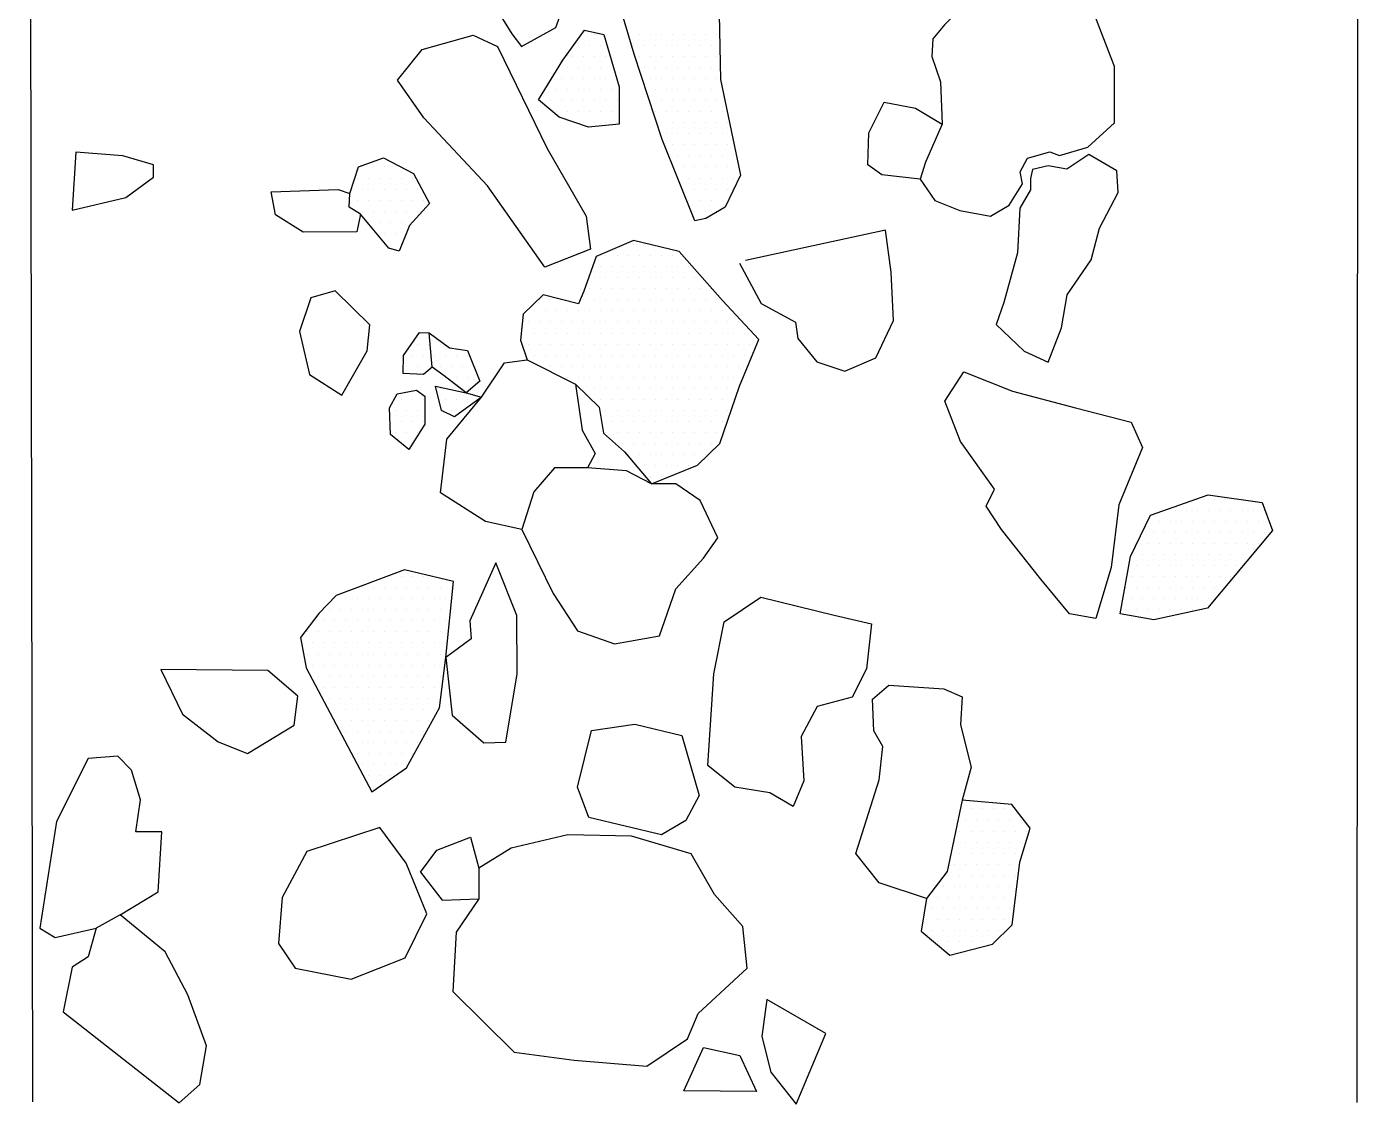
# Model space of a CAD drawing. Header units: metres. Extents: x 2 to 3.5, y -16.56 to -13.2.
# Drawn here: x 1.995 to 3.501, y -16.559 to -15.342 of the extents above; entities that cross this region are included whole.
import ezdxf

# ---------------------------------------------------------------- set-up
doc = ezdxf.new("R2010")
doc.units = ezdxf.units.M
doc.header["$LTSCALE"] = 25
doc.header["$MEASUREMENT"] = 0
doc.linetypes.add('STRICHPUNKTX2', pattern=[2, 1, -0.5, 0, -0.5])
doc.layers.get('0').update_dxf_attribs({"linetype": 'CONTINUOUS'})
for name, color, linetype in [('GRABUNGSGRENZE', 3, 'STRICHPUNKTX2'), ('STEINE', 4, 'CONTINUOUS'), ('STEINESCHRAFF', 4, 'CONTINUOUS')]:
    doc.layers.add(name, color=color, linetype=linetype)

# ---------------------------------------------------------------- blocks, each defined once
blk = doc.blocks.new('*X1')
at = {"color": 0}
for p, q in [((255, -1535), (255, -1535)), ((256.25, -1535), (256.25, -1535)), ((257.5, -1535), (257.5, -1535)), ((262.5, -1535), (262.5, -1535)), ((263.75, -1535), (263.75, -1535)), ((268.75, -1535), (268.75, -1535)), ((270, -1535), (270, -1535)), ((271.25, -1535), (271.25, -1535)), ((272.5, -1535), (272.5, -1535)), ((273.75, -1535), (273.75, -1535)), ((275, -1535), (275, -1535)), ((276.25, -1535), (276.25, -1535)), ((277.5, -1535), (277.5, -1535)), ((255.625, -1536.25), (255.625, -1536.25)), ((261.875, -1536.25), (261.875, -1536.25)), ((263.125, -1536.25), (263.125, -1536.25)), ((264.375, -1536.25), (264.375, -1536.25)), ((268.125, -1536.25), (268.125, -1536.25)), ((269.375, -1536.25), (269.375, -1536.25)), ((270.625, -1536.25), (270.625, -1536.25)), ((271.875, -1536.25), (271.875, -1536.25)), ((273.125, -1536.25), (273.125, -1536.25)), ((274.375, -1536.25), (274.375, -1536.25)), ((275.625, -1536.25), (275.625, -1536.25)), ((276.875, -1536.25), (276.875, -1536.25)), ((260.625, -1538.75), (260.625, -1538.75)), ((261.25, -1537.5), (261.25, -1537.5)), ((261.875, -1538.75), (261.875, -1538.75)), ((262.5, -1537.5), (262.5, -1537.5)), ((263.125, -1538.75), (263.125, -1538.75)), ((263.75, -1537.5), (263.75, -1537.5)), ((264.375, -1538.75), (264.375, -1538.75)), ((265, -1537.5), (265, -1537.5)), ((265.625, -1538.75), (265.625, -1538.75)), ((268.75, -1537.5), (268.75, -1537.5)), ((269.375, -1538.75), (269.375, -1538.75)), ((270, -1537.5), (270, -1537.5)), ((270.625, -1538.75), (270.625, -1538.75)), ((271.25, -1537.5), (271.25, -1537.5)), ((271.875, -1538.75), (271.875, -1538.75)), ((272.5, -1537.5), (272.5, -1537.5)), ((273.125, -1538.75), (273.125, -1538.75)), ((273.75, -1537.5), (273.75, -1537.5)), ((274.375, -1538.75), (274.375, -1538.75)), ((275, -1537.5), (275, -1537.5)), ((275.625, -1538.75), (275.625, -1538.75)), ((276.25, -1537.5), (276.25, -1537.5)), ((276.875, -1538.75), (276.875, -1538.75)), ((277.5, -1537.5), (277.5, -1537.5)), ((260, -1540), (260, -1540)), ((261.25, -1540), (261.25, -1540)), ((262.5, -1540), (262.5, -1540)), ((263.75, -1540), (263.75, -1540)), ((265, -1540), (265, -1540)), ((270, -1540), (270, -1540)), ((271.25, -1540), (271.25, -1540)), ((272.5, -1540), (272.5, -1540)), ((273.75, -1540), (273.75, -1540)), ((275, -1540), (275, -1540)), ((276.25, -1540), (276.25, -1540)), ((277.5, -1540), (277.5, -1540)), ((258.125, -1541.25), (258.125, -1541.25)), ((259.375, -1541.25), (259.375, -1541.25)), ((260.625, -1541.25), (260.625, -1541.25)), ((261.875, -1541.25), (261.875, -1541.25)), ((263.125, -1541.25), (263.125, -1541.25)), ((264.375, -1541.25), (264.375, -1541.25)), ((265.625, -1541.25), (265.625, -1541.25)), ((270.625, -1541.25), (270.625, -1541.25)), ((271.875, -1541.25), (271.875, -1541.25)), ((273.125, -1541.25), (273.125, -1541.25)), ((274.375, -1541.25), (274.375, -1541.25)), ((275.625, -1541.25), (275.625, -1541.25)), ((276.875, -1541.25), (276.875, -1541.25)), ((278.125, -1541.25), (278.125, -1541.25)), ((258.75, -1542.5), (258.75, -1542.5)), ((260, -1542.5), (260, -1542.5)), ((261.25, -1542.5), (261.25, -1542.5)), ((262.5, -1542.5), (262.5, -1542.5)), ((263.75, -1542.5), (263.75, -1542.5)), ((265, -1542.5), (265, -1542.5)), ((266.25, -1542.5), (266.25, -1542.5)), ((270, -1542.5), (270, -1542.5)), ((271.25, -1542.5), (271.25, -1542.5)), ((272.5, -1542.5), (272.5, -1542.5)), ((273.75, -1542.5), (273.75, -1542.5)), ((275, -1542.5), (275, -1542.5)), ((276.25, -1542.5), (276.25, -1542.5)), ((277.5, -1542.5), (277.5, -1542.5)), ((259.375, -1543.75), (259.375, -1543.75)), ((260.625, -1543.75), (260.625, -1543.75)), ((261.875, -1543.75), (261.875, -1543.75)), ((262.5, -1545), (262.5, -1545)), ((263.125, -1543.75), (263.125, -1543.75)), ((263.75, -1545), (263.75, -1545)), ((264.375, -1543.75), (264.375, -1543.75)), ((265, -1545), (265, -1545)), ((265.625, -1543.75), (265.625, -1543.75)), ((266.25, -1545), (266.25, -1545)), ((270.625, -1543.75), (270.625, -1543.75)), ((271.25, -1545), (271.25, -1545)), ((271.875, -1543.75), (271.875, -1543.75)), ((272.5, -1545), (272.5, -1545)), ((273.125, -1543.75), (273.125, -1543.75)), ((273.75, -1545), (273.75, -1545)), ((274.375, -1543.75), (274.375, -1543.75)), ((275, -1545), (275, -1545)), ((275.625, -1543.75), (275.625, -1543.75)), ((276.25, -1545), (276.25, -1545)), ((276.875, -1543.75), (276.875, -1543.75)), ((277.5, -1545), (277.5, -1545)), ((278.125, -1543.75), (278.125, -1543.75)), ((278.75, -1545), (278.75, -1545)), ((271.875, -1546.25), (271.875, -1546.25)), ((273.125, -1546.25), (273.125, -1546.25)), ((274.375, -1546.25), (274.375, -1546.25)), ((275.625, -1546.25), (275.625, -1546.25)), ((276.875, -1546.25), (276.875, -1546.25)), ((278.125, -1546.25), (278.125, -1546.25)), ((272.5, -1547.5), (272.5, -1547.5)), ((273.75, -1547.5), (273.75, -1547.5)), ((275, -1547.5), (275, -1547.5)), ((276.25, -1547.5), (276.25, -1547.5)), ((277.5, -1547.5), (277.5, -1547.5)), ((278.75, -1547.5), (278.75, -1547.5)), ((273.125, -1548.75), (273.125, -1548.75)), ((274.375, -1548.75), (274.375, -1548.75)), ((275.625, -1548.75), (275.625, -1548.75)), ((276.875, -1548.75), (276.875, -1548.75)), ((278.125, -1548.75), (278.125, -1548.75)), ((279.375, -1548.75), (279.375, -1548.75)), ((237.5, -1550), (237.5, -1550)), ((238.75, -1550), (238.75, -1550)), ((240, -1550), (240, -1550)), ((241.25, -1550), (241.25, -1550)), ((273.75, -1550), (273.75, -1550)), ((275, -1550), (275, -1550)), ((276.25, -1550), (276.25, -1550)), ((277.5, -1550), (277.5, -1550)), ((278.75, -1550), (278.75, -1550)), ((280, -1550), (280, -1550)), ((236.25, -1552.5), (236.25, -1552.5)), ((236.875, -1551.25), (236.875, -1551.25)), ((237.5, -1552.5), (237.5, -1552.5)), ((238.125, -1551.25), (238.125, -1551.25)), ((238.75, -1552.5), (238.75, -1552.5)), ((239.375, -1551.25), (239.375, -1551.25)), ((240, -1552.5), (240, -1552.5)), ((240.625, -1551.25), (240.625, -1551.25)), ((241.25, -1552.5), (241.25, -1552.5)), ((241.875, -1551.25), (241.875, -1551.25)), ((242.5, -1552.5), (242.5, -1552.5)), ((243.125, -1551.25), (243.125, -1551.25)), ((243.75, -1552.5), (243.75, -1552.5)), ((273.125, -1551.25), (273.125, -1551.25)), ((273.75, -1552.5), (273.75, -1552.5)), ((274.375, -1551.25), (274.375, -1551.25)), ((275, -1552.5), (275, -1552.5)), ((275.625, -1551.25), (275.625, -1551.25)), ((276.25, -1552.5), (276.25, -1552.5)), ((276.875, -1551.25), (276.875, -1551.25)), ((277.5, -1552.5), (277.5, -1552.5)), ((278.125, -1551.25), (278.125, -1551.25)), ((278.75, -1552.5), (278.75, -1552.5)), ((279.375, -1551.25), (279.375, -1551.25)), ((236.875, -1553.75), (236.875, -1553.75)), ((238.125, -1553.75), (238.125, -1553.75)), ((239.375, -1553.75), (239.375, -1553.75)), ((240.625, -1553.75), (240.625, -1553.75)), ((241.875, -1553.75), (241.875, -1553.75)), ((243.125, -1553.75), (243.125, -1553.75)), ((244.375, -1553.75), (244.375, -1553.75)), ((274.375, -1553.75), (274.375, -1553.75)), ((275.625, -1553.75), (275.625, -1553.75)), ((276.875, -1553.75), (276.875, -1553.75)), ((278.125, -1553.75), (278.125, -1553.75)), ((237.5, -1555), (237.5, -1555)), ((238.75, -1555), (238.75, -1555)), ((240, -1555), (240, -1555)), ((241.25, -1555), (241.25, -1555)), ((242.5, -1555), (242.5, -1555)), ((243.75, -1555), (243.75, -1555)), ((275, -1555), (275, -1555)), ((276.25, -1555), (276.25, -1555)), ((277.5, -1555), (277.5, -1555)), ((238.125, -1556.25), (238.125, -1556.25)), ((239.375, -1556.25), (239.375, -1556.25)), ((240.625, -1556.25), (240.625, -1556.25)), ((241.875, -1556.25), (241.875, -1556.25)), ((243.125, -1556.25), (243.125, -1556.25)), ((240, -1557.5), (240, -1557.5)), ((241.25, -1557.5), (241.25, -1557.5)), ((240.625, -1558.75), (240.625, -1558.75)), ((241.875, -1558.75), (241.875, -1558.75)), ((265, -1560), (265, -1560)), ((266.25, -1560), (266.25, -1560)), ((267.5, -1560), (267.5, -1560)), ((268.125, -1558.75), (268.125, -1558.75)), ((268.75, -1560), (268.75, -1560)), ((269.375, -1558.75), (269.375, -1558.75)), ((270, -1560), (270, -1560)), ((271.25, -1560), (271.25, -1560)), ((272.5, -1560), (272.5, -1560)), ((264.375, -1561.25), (264.375, -1561.25)), ((265.625, -1561.25), (265.625, -1561.25)), ((266.875, -1561.25), (266.875, -1561.25)), ((268.125, -1561.25), (268.125, -1561.25)), ((269.375, -1561.25), (269.375, -1561.25)), ((270.625, -1561.25), (270.625, -1561.25)), ((271.875, -1561.25), (271.875, -1561.25)), ((273.125, -1561.25), (273.125, -1561.25)), ((274.375, -1561.25), (274.375, -1561.25)), ((263.75, -1562.5), (263.75, -1562.5)), ((265, -1562.5), (265, -1562.5)), ((266.25, -1562.5), (266.25, -1562.5)), ((267.5, -1562.5), (267.5, -1562.5)), ((268.75, -1562.5), (268.75, -1562.5)), ((270, -1562.5), (270, -1562.5)), ((271.25, -1562.5), (271.25, -1562.5)), ((272.5, -1562.5), (272.5, -1562.5)), ((273.75, -1562.5), (273.75, -1562.5)), ((275, -1562.5), (275, -1562.5)), ((263.125, -1563.75), (263.125, -1563.75)), ((264.375, -1563.75), (264.375, -1563.75)), ((265.625, -1563.75), (265.625, -1563.75)), ((266.875, -1563.75), (266.875, -1563.75)), ((268.125, -1563.75), (268.125, -1563.75)), ((269.375, -1563.75), (269.375, -1563.75)), ((270.625, -1563.75), (270.625, -1563.75)), ((271.875, -1563.75), (271.875, -1563.75)), ((273.125, -1563.75), (273.125, -1563.75)), ((274.375, -1563.75), (274.375, -1563.75)), ((275.625, -1563.75), (275.625, -1563.75)), ((276.875, -1563.75), (276.875, -1563.75)), ((257.5, -1565), (257.5, -1565)), ((258.75, -1565), (258.75, -1565)), ((260, -1565), (260, -1565)), ((262.5, -1565), (262.5, -1565)), ((263.75, -1565), (263.75, -1565)), ((265, -1565), (265, -1565)), ((266.25, -1565), (266.25, -1565)), ((267.5, -1565), (267.5, -1565)), ((268.75, -1565), (268.75, -1565)), ((270, -1565), (270, -1565)), ((271.25, -1565), (271.25, -1565)), ((272.5, -1565), (272.5, -1565)), ((273.75, -1565), (273.75, -1565)), ((275, -1565), (275, -1565)), ((276.25, -1565), (276.25, -1565)), ((277.5, -1565), (277.5, -1565)), ((256.25, -1567.5), (256.25, -1567.5)), ((256.875, -1566.25), (256.875, -1566.25)), ((257.5, -1567.5), (257.5, -1567.5)), ((258.125, -1566.25), (258.125, -1566.25)), ((258.75, -1567.5), (258.75, -1567.5)), ((259.375, -1566.25), (259.375, -1566.25)), ((260, -1567.5), (260, -1567.5)), ((260.625, -1566.25), (260.625, -1566.25)), ((261.25, -1567.5), (261.25, -1567.5)), ((261.875, -1566.25), (261.875, -1566.25)), ((262.5, -1567.5), (262.5, -1567.5)), ((263.125, -1566.25), (263.125, -1566.25)), ((263.75, -1567.5), (263.75, -1567.5)), ((264.375, -1566.25), (264.375, -1566.25)), ((265, -1567.5), (265, -1567.5)), ((265.625, -1566.25), (265.625, -1566.25)), ((266.25, -1567.5), (266.25, -1567.5)), ((266.875, -1566.25), (266.875, -1566.25)), ((267.5, -1567.5), (267.5, -1567.5)), ((268.125, -1566.25), (268.125, -1566.25)), ((268.75, -1567.5), (268.75, -1567.5)), ((269.375, -1566.25), (269.375, -1566.25)), ((270, -1567.5), (270, -1567.5)), ((270.625, -1566.25), (270.625, -1566.25)), ((271.25, -1567.5), (271.25, -1567.5)), ((271.875, -1566.25), (271.875, -1566.25)), ((272.5, -1567.5), (272.5, -1567.5)), ((273.125, -1566.25), (273.125, -1566.25)), ((273.75, -1567.5), (273.75, -1567.5)), ((274.375, -1566.25), (274.375, -1566.25)), ((275, -1567.5), (275, -1567.5)), ((275.625, -1566.25), (275.625, -1566.25)), ((276.25, -1567.5), (276.25, -1567.5)), ((276.875, -1566.25), (276.875, -1566.25)), ((277.5, -1567.5), (277.5, -1567.5)), ((278.125, -1566.25), (278.125, -1566.25)), ((278.75, -1567.5), (278.75, -1567.5)), ((280, -1567.5), (280, -1567.5)), ((244.375, -1568.75), (244.375, -1568.75)), ((255.625, -1568.75), (255.625, -1568.75)), ((256.875, -1568.75), (256.875, -1568.75)), ((258.125, -1568.75), (258.125, -1568.75)), ((259.375, -1568.75), (259.375, -1568.75)), ((260.625, -1568.75), (260.625, -1568.75)), ((261.875, -1568.75), (261.875, -1568.75)), ((263.125, -1568.75), (263.125, -1568.75)), ((264.375, -1568.75), (264.375, -1568.75)), ((265.625, -1568.75), (265.625, -1568.75)), ((266.875, -1568.75), (266.875, -1568.75)), ((268.125, -1568.75), (268.125, -1568.75)), ((269.375, -1568.75), (269.375, -1568.75)), ((270.625, -1568.75), (270.625, -1568.75)), ((271.875, -1568.75), (271.875, -1568.75)), ((273.125, -1568.75), (273.125, -1568.75)), ((274.375, -1568.75), (274.375, -1568.75)), ((275.625, -1568.75), (275.625, -1568.75)), ((276.875, -1568.75), (276.875, -1568.75)), ((278.125, -1568.75), (278.125, -1568.75)), ((279.375, -1568.75), (279.375, -1568.75)), ((280.625, -1568.75), (280.625, -1568.75)), ((243.75, -1570), (243.75, -1570)), ((245, -1570), (245, -1570)), ((246.25, -1570), (246.25, -1570)), ((256.25, -1570), (256.25, -1570)), ((257.5, -1570), (257.5, -1570)), ((258.75, -1570), (258.75, -1570)), ((260, -1570), (260, -1570)), ((261.25, -1570), (261.25, -1570)), ((262.5, -1570), (262.5, -1570)), ((263.75, -1570), (263.75, -1570)), ((265, -1570), (265, -1570)), ((266.25, -1570), (266.25, -1570)), ((267.5, -1570), (267.5, -1570)), ((268.75, -1570), (268.75, -1570)), ((270, -1570), (270, -1570)), ((271.25, -1570), (271.25, -1570)), ((272.5, -1570), (272.5, -1570)), ((273.75, -1570), (273.75, -1570)), ((275, -1570), (275, -1570)), ((276.25, -1570), (276.25, -1570)), ((277.5, -1570), (277.5, -1570)), ((278.75, -1570), (278.75, -1570)), ((280, -1570), (280, -1570)), ((281.25, -1570), (281.25, -1570)), ((243.125, -1571.25), (243.125, -1571.25)), ((244.375, -1571.25), (244.375, -1571.25)), ((245.625, -1571.25), (245.625, -1571.25)), ((246.875, -1571.25), (246.875, -1571.25)), ((248.125, -1571.25), (248.125, -1571.25)), ((249.375, -1571.25), (249.375, -1571.25)), ((256.875, -1571.25), (256.875, -1571.25)), ((258.125, -1571.25), (258.125, -1571.25)), ((259.375, -1571.25), (259.375, -1571.25)), ((260.625, -1571.25), (260.625, -1571.25)), ((261.875, -1571.25), (261.875, -1571.25)), ((263.125, -1571.25), (263.125, -1571.25)), ((264.375, -1571.25), (264.375, -1571.25)), ((265.625, -1571.25), (265.625, -1571.25)), ((266.875, -1571.25), (266.875, -1571.25)), ((268.125, -1571.25), (268.125, -1571.25)), ((269.375, -1571.25), (269.375, -1571.25)), ((270.625, -1571.25), (270.625, -1571.25)), ((271.875, -1571.25), (271.875, -1571.25)), ((273.125, -1571.25), (273.125, -1571.25)), ((274.375, -1571.25), (274.375, -1571.25)), ((275.625, -1571.25), (275.625, -1571.25)), ((276.875, -1571.25), (276.875, -1571.25)), ((278.125, -1571.25), (278.125, -1571.25)), ((279.375, -1571.25), (279.375, -1571.25)), ((280.625, -1571.25), (280.625, -1571.25)), ((242.5, -1572.5), (242.5, -1572.5)), ((243.75, -1572.5), (243.75, -1572.5)), ((245, -1572.5), (245, -1572.5)), ((246.25, -1572.5), (246.25, -1572.5)), ((247.5, -1572.5), (247.5, -1572.5)), ((248.75, -1572.5), (248.75, -1572.5)), ((250, -1572.5), (250, -1572.5)), ((258.75, -1572.5), (258.75, -1572.5)), ((260, -1572.5), (260, -1572.5)), ((261.25, -1572.5), (261.25, -1572.5)), ((262.5, -1572.5), (262.5, -1572.5)), ((263.75, -1572.5), (263.75, -1572.5)), ((265, -1572.5), (265, -1572.5)), ((266.25, -1572.5), (266.25, -1572.5)), ((267.5, -1572.5), (267.5, -1572.5)), ((268.75, -1572.5), (268.75, -1572.5)), ((270, -1572.5), (270, -1572.5)), ((271.25, -1572.5), (271.25, -1572.5)), ((272.5, -1572.5), (272.5, -1572.5)), ((273.75, -1572.5), (273.75, -1572.5)), ((275, -1572.5), (275, -1572.5)), ((276.25, -1572.5), (276.25, -1572.5)), ((277.5, -1572.5), (277.5, -1572.5)), ((278.75, -1572.5), (278.75, -1572.5)), ((280, -1572.5), (280, -1572.5)), ((246.25, -1575), (246.25, -1575)), ((248.125, -1573.75), (248.125, -1573.75)), ((248.75, -1575), (248.75, -1575)), ((249.375, -1573.75), (249.375, -1573.75)), ((260.625, -1573.75), (260.625, -1573.75)), ((261.875, -1573.75), (261.875, -1573.75)), ((262.5, -1575), (262.5, -1575)), ((263.125, -1573.75), (263.125, -1573.75)), ((263.75, -1575), (263.75, -1575)), ((264.375, -1573.75), (264.375, -1573.75)), ((265, -1575), (265, -1575)), ((265.625, -1573.75), (265.625, -1573.75)), ((266.25, -1575), (266.25, -1575)), ((266.875, -1573.75), (266.875, -1573.75)), ((267.5, -1575), (267.5, -1575)), ((268.125, -1573.75), (268.125, -1573.75)), ((268.75, -1575), (268.75, -1575)), ((269.375, -1573.75), (269.375, -1573.75)), ((270, -1575), (270, -1575)), ((270.625, -1573.75), (270.625, -1573.75)), ((271.25, -1575), (271.25, -1575)), ((271.875, -1573.75), (271.875, -1573.75)), ((272.5, -1575), (272.5, -1575)), ((273.125, -1573.75), (273.125, -1573.75)), ((273.75, -1575), (273.75, -1575)), ((274.375, -1573.75), (274.375, -1573.75)), ((275, -1575), (275, -1575)), ((275.625, -1573.75), (275.625, -1573.75)), ((276.25, -1575), (276.25, -1575)), ((276.875, -1573.75), (276.875, -1573.75)), ((277.5, -1575), (277.5, -1575)), ((278.125, -1573.75), (278.125, -1573.75)), ((278.75, -1575), (278.75, -1575)), ((279.375, -1573.75), (279.375, -1573.75)), ((280, -1575), (280, -1575)), ((241.875, -1576.25), (241.875, -1576.25)), ((243.125, -1576.25), (243.125, -1576.25)), ((244.375, -1576.25), (244.375, -1576.25)), ((246.875, -1576.25), (246.875, -1576.25)), ((248.125, -1576.25), (248.125, -1576.25)), ((249.375, -1576.25), (249.375, -1576.25)), ((264.375, -1576.25), (264.375, -1576.25)), ((265.625, -1576.25), (265.625, -1576.25)), ((266.875, -1576.25), (266.875, -1576.25)), ((268.125, -1576.25), (268.125, -1576.25)), ((269.375, -1576.25), (269.375, -1576.25)), ((270.625, -1576.25), (270.625, -1576.25)), ((271.875, -1576.25), (271.875, -1576.25)), ((273.125, -1576.25), (273.125, -1576.25)), ((274.375, -1576.25), (274.375, -1576.25)), ((275.625, -1576.25), (275.625, -1576.25)), ((276.875, -1576.25), (276.875, -1576.25)), ((278.125, -1576.25), (278.125, -1576.25)), ((279.375, -1576.25), (279.375, -1576.25)), ((241.25, -1577.5), (241.25, -1577.5)), ((242.5, -1577.5), (242.5, -1577.5)), ((243.75, -1577.5), (243.75, -1577.5)), ((247.5, -1577.5), (247.5, -1577.5)), ((248.75, -1577.5), (248.75, -1577.5)), ((265, -1577.5), (265, -1577.5)), ((266.25, -1577.5), (266.25, -1577.5)), ((267.5, -1577.5), (267.5, -1577.5)), ((268.75, -1577.5), (268.75, -1577.5)), ((270, -1577.5), (270, -1577.5)), ((271.25, -1577.5), (271.25, -1577.5)), ((272.5, -1577.5), (272.5, -1577.5)), ((273.75, -1577.5), (273.75, -1577.5)), ((275, -1577.5), (275, -1577.5)), ((276.25, -1577.5), (276.25, -1577.5)), ((277.5, -1577.5), (277.5, -1577.5)), ((278.75, -1577.5), (278.75, -1577.5)), ((240.625, -1578.75), (240.625, -1578.75)), ((241.875, -1578.75), (241.875, -1578.75)), ((243.125, -1578.75), (243.125, -1578.75)), ((244.375, -1578.75), (244.375, -1578.75)), ((265.625, -1578.75), (265.625, -1578.75)), ((266.875, -1578.75), (266.875, -1578.75)), ((268.125, -1578.75), (268.125, -1578.75)), ((269.375, -1578.75), (269.375, -1578.75)), ((270.625, -1578.75), (270.625, -1578.75)), ((271.875, -1578.75), (271.875, -1578.75)), ((273.125, -1578.75), (273.125, -1578.75)), ((274.375, -1578.75), (274.375, -1578.75)), ((275.625, -1578.75), (275.625, -1578.75)), ((276.875, -1578.75), (276.875, -1578.75)), ((278.125, -1578.75), (278.125, -1578.75)), ((241.25, -1580), (241.25, -1580)), ((242.5, -1580), (242.5, -1580)), ((243.75, -1580), (243.75, -1580)), ((265, -1580), (265, -1580)), ((266.25, -1580), (266.25, -1580)), ((267.5, -1580), (267.5, -1580)), ((268.75, -1580), (268.75, -1580)), ((270, -1580), (270, -1580)), ((271.25, -1580), (271.25, -1580)), ((272.5, -1580), (272.5, -1580)), ((273.75, -1580), (273.75, -1580)), ((275, -1580), (275, -1580)), ((276.25, -1580), (276.25, -1580)), ((277.5, -1580), (277.5, -1580)), ((243.125, -1581.25), (243.125, -1581.25)), ((266.875, -1581.25), (266.875, -1581.25)), ((267.5, -1582.5), (267.5, -1582.5)), ((268.125, -1581.25), (268.125, -1581.25)), ((268.75, -1582.5), (268.75, -1582.5)), ((269.375, -1581.25), (269.375, -1581.25)), ((270, -1582.5), (270, -1582.5)), ((270.625, -1581.25), (270.625, -1581.25)), ((271.25, -1582.5), (271.25, -1582.5)), ((271.875, -1581.25), (271.875, -1581.25)), ((272.5, -1582.5), (272.5, -1582.5)), ((273.125, -1581.25), (273.125, -1581.25)), ((273.75, -1582.5), (273.75, -1582.5)), ((274.375, -1581.25), (274.375, -1581.25)), ((275, -1582.5), (275, -1582.5)), ((275.625, -1581.25), (275.625, -1581.25)), ((276.25, -1582.5), (276.25, -1582.5)), ((276.875, -1581.25), (276.875, -1581.25)), ((269.375, -1583.75), (269.375, -1583.75)), ((270.625, -1583.75), (270.625, -1583.75)), ((271.875, -1583.75), (271.875, -1583.75)), ((273.125, -1583.75), (273.125, -1583.75)), ((274.375, -1583.75), (274.375, -1583.75)), ((270, -1585), (270, -1585)), ((271.25, -1585), (271.25, -1585)), ((332.5, -1587.5), (332.5, -1587.5)), ((333.75, -1587.5), (333.75, -1587.5)), ((335, -1587.5), (335, -1587.5)), ((336.25, -1587.5), (336.25, -1587.5)), ((326.25, -1590), (326.25, -1590)), ((327.5, -1590), (327.5, -1590)), ((328.75, -1590), (328.75, -1590)), ((329.375, -1588.75), (329.375, -1588.75)), ((330, -1590), (330, -1590)), ((330.625, -1588.75), (330.625, -1588.75)), ((331.25, -1590), (331.25, -1590)), ((331.875, -1588.75), (331.875, -1588.75)), ((332.5, -1590), (332.5, -1590)), ((333.125, -1588.75), (333.125, -1588.75)), ((333.75, -1590), (333.75, -1590)), ((334.375, -1588.75), (334.375, -1588.75)), ((335, -1590), (335, -1590)), ((335.625, -1588.75), (335.625, -1588.75)), ((336.25, -1590), (336.25, -1590)), ((336.875, -1588.75), (336.875, -1588.75)), ((337.5, -1590), (337.5, -1590)), ((338.125, -1588.75), (338.125, -1588.75)), ((338.75, -1590), (338.75, -1590)), ((339.375, -1588.75), (339.375, -1588.75)), ((325.625, -1591.25), (325.625, -1591.25)), ((326.875, -1591.25), (326.875, -1591.25)), ((328.125, -1591.25), (328.125, -1591.25)), ((329.375, -1591.25), (329.375, -1591.25)), ((330.625, -1591.25), (330.625, -1591.25)), ((331.875, -1591.25), (331.875, -1591.25)), ((333.125, -1591.25), (333.125, -1591.25)), ((334.375, -1591.25), (334.375, -1591.25)), ((335.625, -1591.25), (335.625, -1591.25)), ((336.875, -1591.25), (336.875, -1591.25)), ((338.125, -1591.25), (338.125, -1591.25)), ((339.375, -1591.25), (339.375, -1591.25)), ((325, -1592.5), (325, -1592.5)), ((326.25, -1592.5), (326.25, -1592.5)), ((327.5, -1592.5), (327.5, -1592.5)), ((328.75, -1592.5), (328.75, -1592.5)), ((330, -1592.5), (330, -1592.5)), ((331.25, -1592.5), (331.25, -1592.5)), ((332.5, -1592.5), (332.5, -1592.5)), ((333.75, -1592.5), (333.75, -1592.5)), ((335, -1592.5), (335, -1592.5)), ((336.25, -1592.5), (336.25, -1592.5)), ((337.5, -1592.5), (337.5, -1592.5)), ((338.75, -1592.5), (338.75, -1592.5)), ((325.625, -1593.75), (325.625, -1593.75)), ((326.875, -1593.75), (326.875, -1593.75)), ((328.125, -1593.75), (328.125, -1593.75)), ((329.375, -1593.75), (329.375, -1593.75)), ((330.625, -1593.75), (330.625, -1593.75)), ((331.875, -1593.75), (331.875, -1593.75)), ((333.125, -1593.75), (333.125, -1593.75)), ((334.375, -1593.75), (334.375, -1593.75)), ((335.625, -1593.75), (335.625, -1593.75)), ((336.875, -1593.75), (336.875, -1593.75)), ((325, -1595), (325, -1595)), ((326.25, -1595), (326.25, -1595)), ((327.5, -1595), (327.5, -1595)), ((328.75, -1595), (328.75, -1595)), ((330, -1595), (330, -1595)), ((331.25, -1595), (331.25, -1595)), ((332.5, -1595), (332.5, -1595)), ((333.75, -1595), (333.75, -1595)), ((335, -1595), (335, -1595)), ((336.25, -1595), (336.25, -1595)), ((237.5, -1597.5), (237.5, -1597.5)), ((238.75, -1597.5), (238.75, -1597.5)), ((240, -1597.5), (240, -1597.5)), ((240.625, -1596.25), (240.625, -1596.25)), ((241.25, -1597.5), (241.25, -1597.5)), ((241.875, -1596.25), (241.875, -1596.25)), ((242.5, -1597.5), (242.5, -1597.5)), ((243.125, -1596.25), (243.125, -1596.25)), ((243.75, -1597.5), (243.75, -1597.5)), ((244.375, -1596.25), (244.375, -1596.25)), ((245, -1597.5), (245, -1597.5)), ((246.25, -1597.5), (246.25, -1597.5)), ((247.5, -1597.5), (247.5, -1597.5)), ((323.75, -1597.5), (323.75, -1597.5)), ((324.375, -1596.25), (324.375, -1596.25)), ((325, -1597.5), (325, -1597.5)), ((325.625, -1596.25), (325.625, -1596.25)), ((326.25, -1597.5), (326.25, -1597.5)), ((326.875, -1596.25), (326.875, -1596.25)), ((327.5, -1597.5), (327.5, -1597.5)), ((328.125, -1596.25), (328.125, -1596.25)), ((328.75, -1597.5), (328.75, -1597.5)), ((329.375, -1596.25), (329.375, -1596.25)), ((330, -1597.5), (330, -1597.5)), ((330.625, -1596.25), (330.625, -1596.25)), ((331.25, -1597.5), (331.25, -1597.5)), ((331.875, -1596.25), (331.875, -1596.25)), ((332.5, -1597.5), (332.5, -1597.5)), ((333.125, -1596.25), (333.125, -1596.25)), ((333.75, -1597.5), (333.75, -1597.5)), ((334.375, -1596.25), (334.375, -1596.25)), ((335.625, -1596.25), (335.625, -1596.25)), ((234.375, -1598.75), (234.375, -1598.75)), ((235.625, -1598.75), (235.625, -1598.75)), ((236.875, -1598.75), (236.875, -1598.75)), ((238.125, -1598.75), (238.125, -1598.75)), ((239.375, -1598.75), (239.375, -1598.75)), ((240.625, -1598.75), (240.625, -1598.75)), ((241.875, -1598.75), (241.875, -1598.75)), ((243.125, -1598.75), (243.125, -1598.75)), ((244.375, -1598.75), (244.375, -1598.75)), ((245.625, -1598.75), (245.625, -1598.75)), ((246.875, -1598.75), (246.875, -1598.75)), ((324.375, -1598.75), (324.375, -1598.75)), ((325.625, -1598.75), (325.625, -1598.75)), ((326.875, -1598.75), (326.875, -1598.75)), ((328.125, -1598.75), (328.125, -1598.75)), ((329.375, -1598.75), (329.375, -1598.75)), ((330.625, -1598.75), (330.625, -1598.75)), ((331.875, -1598.75), (331.875, -1598.75)), ((333.125, -1598.75), (333.125, -1598.75)), ((233.75, -1600), (233.75, -1600)), ((235, -1600), (235, -1600)), ((236.25, -1600), (236.25, -1600)), ((237.5, -1600), (237.5, -1600)), ((238.75, -1600), (238.75, -1600)), ((240, -1600), (240, -1600)), ((241.25, -1600), (241.25, -1600)), ((242.5, -1600), (242.5, -1600)), ((243.75, -1600), (243.75, -1600)), ((245, -1600), (245, -1600)), ((246.25, -1600), (246.25, -1600)), ((323.75, -1600), (323.75, -1600)), ((325, -1600), (325, -1600)), ((326.25, -1600), (326.25, -1600)), ((327.5, -1600), (327.5, -1600)), ((328.75, -1600), (328.75, -1600)), ((330, -1600), (330, -1600)), ((331.25, -1600), (331.25, -1600)), ((233.125, -1601.25), (233.125, -1601.25)), ((234.375, -1601.25), (234.375, -1601.25)), ((235.625, -1601.25), (235.625, -1601.25)), ((236.875, -1601.25), (236.875, -1601.25)), ((238.125, -1601.25), (238.125, -1601.25)), ((239.375, -1601.25), (239.375, -1601.25)), ((240.625, -1601.25), (240.625, -1601.25)), ((241.875, -1601.25), (241.875, -1601.25)), ((243.125, -1601.25), (243.125, -1601.25)), ((244.375, -1601.25), (244.375, -1601.25)), ((245.625, -1601.25), (245.625, -1601.25)), ((246.875, -1601.25), (246.875, -1601.25)), ((231.25, -1602.5), (231.25, -1602.5)), ((232.5, -1602.5), (232.5, -1602.5)), ((233.75, -1602.5), (233.75, -1602.5)), ((235, -1602.5), (235, -1602.5)), ((236.25, -1602.5), (236.25, -1602.5)), ((237.5, -1602.5), (237.5, -1602.5)), ((238.75, -1602.5), (238.75, -1602.5)), ((240, -1602.5), (240, -1602.5)), ((241.25, -1602.5), (241.25, -1602.5)), ((242.5, -1602.5), (242.5, -1602.5)), ((243.75, -1602.5), (243.75, -1602.5)), ((245, -1602.5), (245, -1602.5)), ((246.25, -1602.5), (246.25, -1602.5)), ((230.625, -1603.75), (230.625, -1603.75)), ((231.25, -1605), (231.25, -1605)), ((231.875, -1603.75), (231.875, -1603.75)), ((232.5, -1605), (232.5, -1605)), ((233.125, -1603.75), (233.125, -1603.75)), ((233.75, -1605), (233.75, -1605)), ((234.375, -1603.75), (234.375, -1603.75)), ((235, -1605), (235, -1605)), ((235.625, -1603.75), (235.625, -1603.75)), ((236.25, -1605), (236.25, -1605)), ((236.875, -1603.75), (236.875, -1603.75)), ((237.5, -1605), (237.5, -1605)), ((238.125, -1603.75), (238.125, -1603.75)), ((238.75, -1605), (238.75, -1605)), ((239.375, -1603.75), (239.375, -1603.75)), ((240, -1605), (240, -1605)), ((240.625, -1603.75), (240.625, -1603.75)), ((241.25, -1605), (241.25, -1605)), ((241.875, -1603.75), (241.875, -1603.75)), ((242.5, -1605), (242.5, -1605)), ((243.125, -1603.75), (243.125, -1603.75)), ((243.75, -1605), (243.75, -1605)), ((244.375, -1603.75), (244.375, -1603.75)), ((245, -1605), (245, -1605)), ((245.625, -1603.75), (245.625, -1603.75)), ((246.25, -1605), (246.25, -1605)), ((246.875, -1603.75), (246.875, -1603.75)), ((231.875, -1606.25), (231.875, -1606.25)), ((233.125, -1606.25), (233.125, -1606.25)), ((234.375, -1606.25), (234.375, -1606.25)), ((235.625, -1606.25), (235.625, -1606.25)), ((236.875, -1606.25), (236.875, -1606.25)), ((238.125, -1606.25), (238.125, -1606.25)), ((239.375, -1606.25), (239.375, -1606.25)), ((240.625, -1606.25), (240.625, -1606.25)), ((241.875, -1606.25), (241.875, -1606.25)), ((243.125, -1606.25), (243.125, -1606.25)), ((244.375, -1606.25), (244.375, -1606.25)), ((245.625, -1606.25), (245.625, -1606.25)), ((232.5, -1607.5), (232.5, -1607.5)), ((233.75, -1607.5), (233.75, -1607.5)), ((235, -1607.5), (235, -1607.5)), ((236.25, -1607.5), (236.25, -1607.5)), ((237.5, -1607.5), (237.5, -1607.5)), ((238.75, -1607.5), (238.75, -1607.5)), ((240, -1607.5), (240, -1607.5)), ((241.25, -1607.5), (241.25, -1607.5)), ((242.5, -1607.5), (242.5, -1607.5)), ((243.75, -1607.5), (243.75, -1607.5)), ((245, -1607.5), (245, -1607.5)), ((246.25, -1607.5), (246.25, -1607.5)), ((233.125, -1608.75), (233.125, -1608.75)), ((234.375, -1608.75), (234.375, -1608.75)), ((235.625, -1608.75), (235.625, -1608.75)), ((236.875, -1608.75), (236.875, -1608.75)), ((238.125, -1608.75), (238.125, -1608.75)), ((239.375, -1608.75), (239.375, -1608.75)), ((240.625, -1608.75), (240.625, -1608.75)), ((241.875, -1608.75), (241.875, -1608.75)), ((243.125, -1608.75), (243.125, -1608.75)), ((244.375, -1608.75), (244.375, -1608.75)), ((245.625, -1608.75), (245.625, -1608.75)), ((233.75, -1610), (233.75, -1610)), ((234.375, -1611.25), (234.375, -1611.25)), ((235, -1610), (235, -1610)), ((235.625, -1611.25), (235.625, -1611.25)), ((236.25, -1610), (236.25, -1610)), ((236.875, -1611.25), (236.875, -1611.25)), ((237.5, -1610), (237.5, -1610)), ((238.125, -1611.25), (238.125, -1611.25)), ((238.75, -1610), (238.75, -1610)), ((239.375, -1611.25), (239.375, -1611.25)), ((240, -1610), (240, -1610)), ((240.625, -1611.25), (240.625, -1611.25)), ((241.25, -1610), (241.25, -1610)), ((241.875, -1611.25), (241.875, -1611.25)), ((242.5, -1610), (242.5, -1610)), ((243.125, -1611.25), (243.125, -1611.25)), ((243.75, -1610), (243.75, -1610)), ((244.375, -1611.25), (244.375, -1611.25)), ((245, -1610), (245, -1610)), ((245.625, -1611.25), (245.625, -1611.25)), ((246.25, -1610), (246.25, -1610)), ((235, -1612.5), (235, -1612.5)), ((236.25, -1612.5), (236.25, -1612.5)), ((237.5, -1612.5), (237.5, -1612.5)), ((238.75, -1612.5), (238.75, -1612.5)), ((240, -1612.5), (240, -1612.5)), ((241.25, -1612.5), (241.25, -1612.5)), ((242.5, -1612.5), (242.5, -1612.5)), ((243.75, -1612.5), (243.75, -1612.5)), ((245, -1612.5), (245, -1612.5)), ((235.625, -1613.75), (235.625, -1613.75)), ((236.875, -1613.75), (236.875, -1613.75)), ((238.125, -1613.75), (238.125, -1613.75)), ((239.375, -1613.75), (239.375, -1613.75)), ((240.625, -1613.75), (240.625, -1613.75)), ((241.875, -1613.75), (241.875, -1613.75)), ((243.125, -1613.75), (243.125, -1613.75)), ((244.375, -1613.75), (244.375, -1613.75)), ((236.25, -1615), (236.25, -1615)), ((237.5, -1615), (237.5, -1615)), ((238.75, -1615), (238.75, -1615)), ((240, -1615), (240, -1615)), ((241.25, -1615), (241.25, -1615)), ((242.5, -1615), (242.5, -1615)), ((243.75, -1615), (243.75, -1615)), ((236.875, -1616.25), (236.875, -1616.25)), ((238.125, -1616.25), (238.125, -1616.25)), ((239.375, -1616.25), (239.375, -1616.25)), ((240.625, -1616.25), (240.625, -1616.25)), ((241.875, -1616.25), (241.875, -1616.25)), ((243.125, -1616.25), (243.125, -1616.25)), ((237.5, -1617.5), (237.5, -1617.5)), ((238.125, -1618.75), (238.125, -1618.75)), ((238.75, -1617.5), (238.75, -1617.5)), ((239.375, -1618.75), (239.375, -1618.75)), ((240, -1617.5), (240, -1617.5)), ((240.625, -1618.75), (240.625, -1618.75)), ((241.25, -1617.5), (241.25, -1617.5)), ((242.5, -1617.5), (242.5, -1617.5)), ((238.75, -1620), (238.75, -1620)), ((306.25, -1622.5), (306.25, -1622.5)), ((307.5, -1622.5), (307.5, -1622.5)), ((308.75, -1622.5), (308.75, -1622.5)), ((310, -1622.5), (310, -1622.5)), ((311.25, -1622.5), (311.25, -1622.5)), ((305.625, -1623.75), (305.625, -1623.75)), ((306.875, -1623.75), (306.875, -1623.75)), ((308.125, -1623.75), (308.125, -1623.75)), ((309.375, -1623.75), (309.375, -1623.75)), ((310.625, -1623.75), (310.625, -1623.75)), ((311.875, -1623.75), (311.875, -1623.75)), ((304.375, -1626.25), (304.375, -1626.25)), ((305, -1625), (305, -1625)), ((305.625, -1626.25), (305.625, -1626.25)), ((306.25, -1625), (306.25, -1625)), ((306.875, -1626.25), (306.875, -1626.25)), ((307.5, -1625), (307.5, -1625)), ((308.125, -1626.25), (308.125, -1626.25)), ((308.75, -1625), (308.75, -1625)), ((309.375, -1626.25), (309.375, -1626.25)), ((310, -1625), (310, -1625)), ((310.625, -1626.25), (310.625, -1626.25)), ((311.25, -1625), (311.25, -1625)), ((311.875, -1626.25), (311.875, -1626.25)), ((312.5, -1625), (312.5, -1625)), ((305, -1627.5), (305, -1627.5)), ((306.25, -1627.5), (306.25, -1627.5)), ((307.5, -1627.5), (307.5, -1627.5)), ((308.75, -1627.5), (308.75, -1627.5)), ((310, -1627.5), (310, -1627.5)), ((311.25, -1627.5), (311.25, -1627.5)), ((304.375, -1628.75), (304.375, -1628.75)), ((305.625, -1628.75), (305.625, -1628.75)), ((306.875, -1628.75), (306.875, -1628.75)), ((308.125, -1628.75), (308.125, -1628.75)), ((309.375, -1628.75), (309.375, -1628.75)), ((310.625, -1628.75), (310.625, -1628.75)), ((303.75, -1630), (303.75, -1630)), ((305, -1630), (305, -1630)), ((306.25, -1630), (306.25, -1630)), ((307.5, -1630), (307.5, -1630)), ((308.75, -1630), (308.75, -1630)), ((310, -1630), (310, -1630)), ((311.25, -1630), (311.25, -1630)), ((303.125, -1631.25), (303.125, -1631.25)), ((304.375, -1631.25), (304.375, -1631.25)), ((305.625, -1631.25), (305.625, -1631.25)), ((306.875, -1631.25), (306.875, -1631.25)), ((308.125, -1631.25), (308.125, -1631.25)), ((309.375, -1631.25), (309.375, -1631.25)), ((310.625, -1631.25), (310.625, -1631.25)), ((301.875, -1633.75), (301.875, -1633.75)), ((302.5, -1632.5), (302.5, -1632.5)), ((303.125, -1633.75), (303.125, -1633.75)), ((303.75, -1632.5), (303.75, -1632.5)), ((304.375, -1633.75), (304.375, -1633.75)), ((305, -1632.5), (305, -1632.5)), ((305.625, -1633.75), (305.625, -1633.75)), ((306.25, -1632.5), (306.25, -1632.5)), ((306.875, -1633.75), (306.875, -1633.75)), ((307.5, -1632.5), (307.5, -1632.5)), ((308.125, -1633.75), (308.125, -1633.75)), ((308.75, -1632.5), (308.75, -1632.5)), ((309.375, -1633.75), (309.375, -1633.75)), ((310, -1632.5), (310, -1632.5)), ((310.625, -1633.75), (310.625, -1633.75)), ((311.25, -1632.5), (311.25, -1632.5)), ((301.25, -1635), (301.25, -1635)), ((302.5, -1635), (302.5, -1635)), ((303.75, -1635), (303.75, -1635)), ((305, -1635), (305, -1635)), ((306.25, -1635), (306.25, -1635)), ((307.5, -1635), (307.5, -1635)), ((308.75, -1635), (308.75, -1635)), ((310, -1635), (310, -1635)), ((300.625, -1636.25), (300.625, -1636.25)), ((301.875, -1636.25), (301.875, -1636.25)), ((303.125, -1636.25), (303.125, -1636.25)), ((304.375, -1636.25), (304.375, -1636.25)), ((305.625, -1636.25), (305.625, -1636.25)), ((306.875, -1636.25), (306.875, -1636.25)), ((308.125, -1636.25), (308.125, -1636.25)), ((309.375, -1636.25), (309.375, -1636.25)), ((302.5, -1637.5), (302.5, -1637.5)), ((303.75, -1637.5), (303.75, -1637.5)), ((305, -1637.5), (305, -1637.5)), ((306.25, -1637.5), (306.25, -1637.5)), ((307.5, -1637.5), (307.5, -1637.5)), ((308.75, -1637.5), (308.75, -1637.5)), ((304.375, -1638.75), (304.375, -1638.75))]:
    blk.add_line(p, q, dxfattribs=at)

msp = doc.modelspace()

# ---------------------------------------------------------------- linework, layer by layer
at = {"layer": 'GRABUNGSGRENZE', "flags": 128}
msp.add_lwpolyline([(3.4988, -16.5563), (3.5013, -13.2031), (1.9954, -13.2126), (2.0021, -16.5556)], dxfattribs=at)
at = {"layer": 'STEINE'}
for points in [[(2.7506, -15.5607), (2.7135, -15.4689), (2.6819, -15.3726), (2.6616, -15.3038), (2.7024, -15.2727), (2.7381, -15.2274), (2.7661, -15.2131), (2.7905, -15.205), (2.813, -15.2264), (2.7778, -15.3273), (2.7793, -15.4012), (2.8021, -15.5092), (2.7848, -15.5454), (2.7629, -15.5581), (2.7506, -15.5607)], [(2.5469, -15.2477), (2.5418, -15.2885), (2.5163, -15.3053), (2.5438, -15.3496), (2.5545, -15.3639), (2.5933, -15.3425), (2.6045, -15.3109), (2.5862, -15.2737)], [(3.005, -15.5139), (3.0218, -15.5379), (3.0498, -15.5491), (3.0844, -15.5557), (3.1058, -15.543), (3.1206, -15.5191), (3.1181, -15.5053), (3.1262, -15.49), (3.1517, -15.4829), (3.1624, -15.487), (3.1945, -15.4778), (3.2246, -15.4503), (3.2246, -15.3866), (3.1916, -15.3005), (3.0494, -15.3223), (3.0325, -15.3396), (3.0193, -15.3554), (3.0183, -15.3753), (3.0279, -15.4039), (3.03, -15.4518), (3.0111, -15.4946), (3.005, -15.5139)], [(2.5809, -15.6131), (2.5162, -15.5213), (2.4444, -15.4444), (2.4144, -15.4021), (2.4424, -15.3674), (2.5, -15.3511), (2.5275, -15.3639), (2.5835, -15.4791), (2.6278, -15.5555), (2.6324, -15.5927), (2.5809, -15.6131)], [(2.5739, -15.424), (2.6014, -15.3792), (2.6259, -15.3456), (2.6478, -15.3502), (2.6651, -15.4093), (2.6651, -15.4516), (2.6304, -15.4551), (2.5973, -15.4439), (2.5739, -15.424)], [(3.005, -15.5139), (2.9616, -15.5088), (2.9458, -15.4976), (2.9469, -15.4614), (2.9642, -15.4268), (2.9999, -15.4334), (3.03, -15.4518)], [(2.0469, -15.5487), (2.1075, -15.5344), (2.1386, -15.5115), (2.1386, -15.4977), (2.104, -15.4875), (2.051, -15.4834), (2.0469, -15.5487)], [(2.4046, -15.5916), (2.3725, -15.5534), (2.3598, -15.5452), (2.3608, -15.5299), (2.3705, -15.4999), (2.3985, -15.4897), (2.4327, -15.5075), (2.4505, -15.5412), (2.4281, -15.5661), (2.4163, -15.5952), (2.4046, -15.5916)], [(3.1176, -15.5466), (3.115, -15.597), (3.0997, -15.6531), (3.091, -15.678), (3.1226, -15.7081), (3.1496, -15.7204), (3.1649, -15.6816), (3.171, -15.6444), (3.1981, -15.6047), (3.2077, -15.569), (3.2287, -15.5288), (3.2271, -15.5043), (3.1956, -15.486), (3.1706, -15.5023), (3.1497, -15.4987), (3.1318, -15.5028), (3.1298, -15.5129), (3.1298, -15.5257), (3.1176, -15.5466)], [(2.3725, -15.5534), (2.3684, -15.5733), (2.3078, -15.5737), (2.2767, -15.5539), (2.2716, -15.5279), (2.3476, -15.5253), (2.3608, -15.5299)], [(2.6155, -15.7451), (2.6425, -15.7711), (2.6471, -15.8007), (2.671, -15.8216), (2.7016, -15.8578), (2.7536, -15.8369), (2.7786, -15.8124), (2.801, -15.7477), (2.8229, -15.6947), (2.7817, -15.6509), (2.7328, -15.5953), (2.6813, -15.5831), (2.639, -15.6009), (2.6252, -15.6401), (2.6191, -15.6544), (2.5789, -15.6442), (2.5564, -15.6661), (2.5534, -15.6956), (2.561, -15.7176)], [(2.8011, -15.6086), (2.8255, -15.654), (2.8642, -15.6754), (2.8668, -15.6937), (2.8882, -15.7202), (2.9198, -15.7305), (2.9549, -15.7157), (2.9748, -15.6734), (2.9723, -15.6189), (2.9657, -15.5715), (2.8077, -15.6056)], [(2.3515, -15.7577), (2.3801, -15.7078), (2.3832, -15.6782), (2.344, -15.64), (2.3164, -15.6476), (2.3037, -15.6858), (2.3149, -15.7343), (2.3515, -15.7577)], [(2.4438, -15.7343), (2.4209, -15.7333), (2.4214, -15.7129), (2.4392, -15.6869), (2.4504, -15.6874)], [(2.4672, -15.7359), (2.4535, -15.7262), (2.4504, -15.6874), (2.4734, -15.7043), (2.4937, -15.7073), (2.5075, -15.742), (2.4922, -15.7552), (2.4672, -15.7359)], [(2.5548, -15.9092), (2.514, -15.9005), (2.4631, -15.8678), (2.4703, -15.8072), (2.5095, -15.7598), (2.5355, -15.7211), (2.561, -15.7176), (2.6155, -15.7451), (2.6231, -15.7971), (2.6379, -15.8236), (2.6292, -15.8399)], [(2.4535, -15.7262), (2.4438, -15.7343)], [(3.2035, -16.0098), (3.1739, -16.0047), (3.1413, -15.9655), (3.097, -15.9094), (3.0797, -15.8829), (3.0889, -15.864), (3.0507, -15.81), (3.0329, -15.7646), (3.0543, -15.7315), (3.1093, -15.753), (3.1807, -15.7718), (3.2433, -15.7882), (3.2561, -15.8167), (3.2295, -15.8814), (3.2208, -15.9523), (3.2035, -16.0098)], [(2.4642, -15.7751), (2.4575, -15.7476), (2.4922, -15.7552), (2.5095, -15.7598), (2.4789, -15.7822), (2.4642, -15.7751)], [(2.4274, -15.8189), (2.4066, -15.8021), (2.4056, -15.772), (2.4142, -15.7562), (2.4361, -15.7522), (2.4453, -15.7588), (2.4453, -15.7904), (2.4274, -15.8189)], [(2.7765, -15.9189), (2.7566, -15.8766), (2.7291, -15.8578), (2.7016, -15.8578), (2.6731, -15.843), (2.6292, -15.8399), (2.592, -15.8399), (2.5686, -15.8669), (2.5548, -15.9092), (2.5904, -15.9815), (2.6179, -16.0238), (2.6597, -16.0386), (2.7107, -16.0295), (2.7291, -15.9765), (2.7602, -15.9419), (2.7765, -15.9189)], [(3.231, -16.0048), (3.2427, -15.94), (3.2652, -15.8932), (3.3304, -15.8703), (3.3916, -15.879), (3.4033, -15.9106), (3.3299, -15.9982), (3.2692, -16.0114), (3.231, -16.0048)], [(2.4691, -16.0539), (2.4762, -16.1191), (2.5119, -16.1502), (2.5369, -16.1497), (2.5496, -16.0722), (2.5492, -16.0065), (2.5257, -15.9469), (2.4962, -16.0126), (2.4977, -16.033), (2.4691, -16.0539)], [(2.3254, -16.0044), (2.305, -16.0314), (2.3111, -16.0655), (2.3855, -16.2057), (2.4247, -16.1787), (2.462, -16.1109), (2.4691, -16.0539), (2.4778, -15.9682), (2.4223, -15.955), (2.3453, -15.984), (2.3254, -16.0044)], [(2.8614, -16.2222), (2.835, -16.2069), (2.7957, -16.2002), (2.7652, -16.1758), (2.7718, -16.0723), (2.7836, -16.0137), (2.8249, -15.9857), (2.9079, -16.0061), (2.9502, -16.0158), (2.9446, -16.0668), (2.9283, -16.0989), (2.8885, -16.1091), (2.8707, -16.1432), (2.8737, -16.1931), (2.8614, -16.2222)], [(2.1471, -16.0675), (2.1715, -16.1179), (2.2117, -16.149), (2.2449, -16.1623), (2.2979, -16.1302), (2.302, -16.0976), (2.2678, -16.0685), (2.1471, -16.0675)], [(3.0122, -16.3262), (2.9587, -16.3084), (2.9323, -16.2752), (2.9588, -16.1922), (2.9629, -16.1545), (2.9527, -16.1366), (2.9512, -16.1009), (2.9695, -16.0852), (3.0317, -16.0893), (3.0526, -16.0984), (3.0505, -16.13), (3.0628, -16.1779), (3.0525, -16.2151), (3.0357, -16.2956), (3.0122, -16.3262)], [(2.6179, -16.2002), (2.6337, -16.1365), (2.6826, -16.1294), (2.7356, -16.1421), (2.7555, -16.2099), (2.7402, -16.2379), (2.7126, -16.2542), (2.6306, -16.2348), (2.6179, -16.2002)], [(2.1011, -16.3447), (2.1439, -16.3187), (2.148, -16.2509), (2.1189, -16.2509), (2.1241, -16.2147), (2.1139, -16.1811), (2.0986, -16.1653), (2.065, -16.1678), (2.0293, -16.2391), (2.0104, -16.3594), (2.0277, -16.3701), (2.0741, -16.3594)], [(3.0122, -16.3262), (3.0061, -16.3629), (3.0387, -16.3899), (3.0866, -16.3777), (3.109, -16.3558), (3.1177, -16.285), (3.1295, -16.2468), (3.1086, -16.2198), (3.0525, -16.2151)], [(2.3946, -16.2459), (2.3121, -16.2729), (2.284, -16.3249), (2.2799, -16.3769), (2.2988, -16.4049), (2.362, -16.4171), (2.4231, -16.3932), (2.4476, -16.3433), (2.4242, -16.2862), (2.3946, -16.2459)], [(2.4405, -16.2964), (2.4588, -16.2714), (2.4971, -16.2567), (2.5062, -16.2918)], [(2.5062, -16.2918), (2.5062, -16.3265), (2.4807, -16.3642), (2.4771, -16.431), (2.5464, -16.4998), (2.6142, -16.5085), (2.6962, -16.5156), (2.7421, -16.4846), (2.7543, -16.456), (2.8094, -16.4046), (2.8048, -16.3577), (2.7727, -16.3215), (2.7463, -16.2756), (2.679, -16.2557), (2.6071, -16.2542), (2.5429, -16.2694), (2.5062, -16.2918)], [(2.4405, -16.2964), (2.4649, -16.328), (2.5062, -16.3265)], [(2.1011, -16.3447), (2.0741, -16.3594), (2.0649, -16.392), (2.047, -16.4038), (2.0368, -16.4542), (2.1677, -16.5567), (2.1912, -16.5363), (2.1988, -16.4925), (2.1775, -16.4349), (2.152, -16.3865), (2.1011, -16.3447)], [(2.8649, -16.5585), (2.8985, -16.4785), (2.8318, -16.4403), (2.8262, -16.4821), (2.8363, -16.5223), (2.8649, -16.5585)], [(2.738, -16.5432), (2.7604, -16.4943), (2.8012, -16.5035), (2.82, -16.5442), (2.738, -16.5432)]]:
    msp.add_lwpolyline(points, dxfattribs=at)

# ---------------------------------------------------------------- block references
at = {"layer": 'STEINESCHRAFF', "xscale": 0.01, "yscale": 0.01, "zscale": 0.01}
msp.add_blockref('*X1', (0, 0), dxfattribs=at)

doc.saveas('drawing.dxf')
